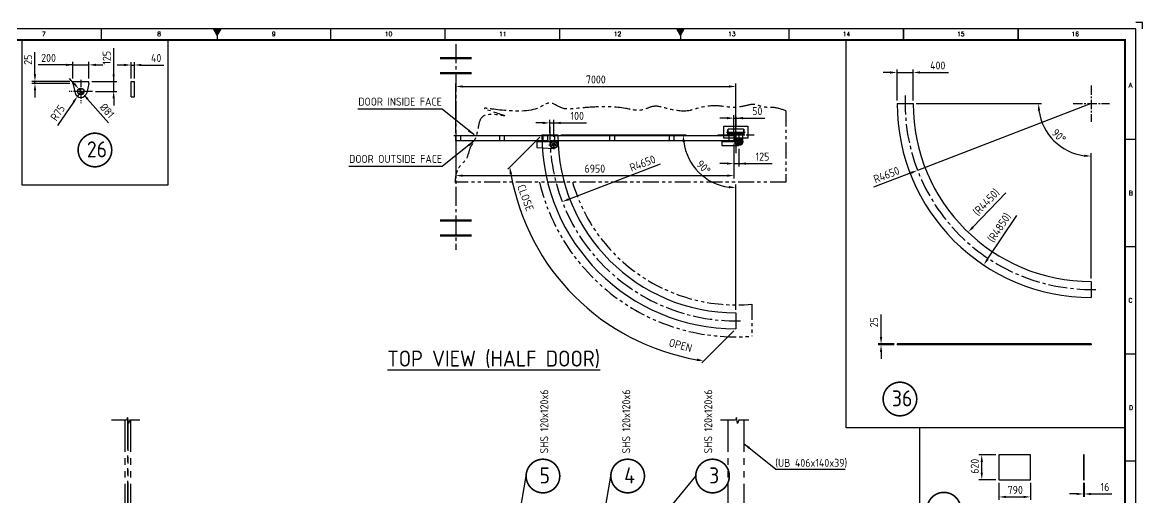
# Model space of a CAD drawing. Header units: millimetres. Extents: x -1362 to -436, y 602 to 1257.
# Drawn here: x -996 to -436, y 1019 to 1257 of the extents above; entities that cross this region are included whole.
import ezdxf
from ezdxf.enums import TextEntityAlignment as Align

# ---------------------------------------------------------------- set-up
doc = ezdxf.new("R2010")
doc.units = ezdxf.units.MM
doc.linetypes.add('CENTER2', pattern=[28.575, 19.05, -3.175, 3.175, -3.175])
doc.linetypes.add('PHANTOM2', pattern=[31.75, 15.875, -3.175, 3.175, -3.175, 3.175, -3.175])
doc.layers.add('BORDER', color=6, linetype='Continuous')
doc.styles.add('ACISOTS', font='isocp.shx')
doc.styles.add('ROMANS', font='romans.shx', dxfattribs={"width": 0.8})
doc.styles.get("Standard").update_dxf_attribs({"font": 'arial.ttf'})
doc.dimstyles.new('ISO-25', dxfattribs={"dimtxt": 4, "dimasz": 3.5, "dimexe": 1.5, "dimexo": 1.5, "dimgap": 1.5, "dimtad": 1, "dimtxsty": 'Standard', "dimcen": 0, "dimadec": 0, "dimazin": 0, "dimtfac": 1, "dimtmove": 0, "dimatfit": 3, "dimfxl": 1, "dimarcsym": 0})

# ---------------------------------------------------------------- blocks, each defined once
blk = doc.blocks.new('A$7E97B1321435D')
at = {"color": 3, "linetype": 'CENTER2', "ltscale": 0.5}
blk.add_line((0, 7.1), (46.5, 7.1), dxfattribs=at)
at = {"color": 6, "linetype": 'PHANTOM2', "ltscale": 0.25}
for p, q in [((3.4, 0), (3.4, 14.2)), ((3.4, 14.2), (4.2, 14.2)), ((3.4, 0), (4.2, 0)), ((4.2, 8.4), (4.2, 14.2)), ((4.2, 0), (4.2, 5.8)), ((5.3, 7.4), (41.3, 7.4)), ((5.3, 6.8), (41.3, 6.8)), ((42.3, 14.2), (42.3, 8.4)), ((42.3, 14.2), (43.2, 14.2)), ((42.3, 5.8), (42.3, 0)), ((42.3, 0), (43.2, 0)), ((43.2, 14.2), (43.2, 0))]:
    blk.add_line(p, q, dxfattribs=at)
for centre, start, end in [((5.3, 8.4), 180, 270), ((41.3, 5.8), 0, 90)]:
    blk.add_arc(centre, 1.02, start, end, dxfattribs=at)
at = {"color": 6, "linetype": 'PHANTOM2', "ltscale": 0.25, "extrusion": (0, 0, -1)}
for centre, start, end in [((-5.3, 5.8), 0, 90), ((-41.3, 8.4), 180, 270)]:
    blk.add_arc(centre, 1.02, start, end, dxfattribs=at)
blk = doc.blocks.new('*D6663')
at = {"color": 0, "lineweight": -2}
for p, q in [((-640.44, 1201.84), (-640.44, 1210.77)), ((-639.44, 1201.54), (-639.44, 1210.77)), ((-643.94, 1209.27), (-647.44, 1209.27)), ((-640.44, 1209.27), (-639.44, 1209.27)), ((-639.44, 1209.27), (-625.04, 1209.27)), ((-635.94, 1209.27), (-632.44, 1209.27))]:
    blk.add_line(p, q, dxfattribs=at)
at = {"color": 0}
for points in [[(-643.94, 1208.69), (-643.94, 1209.86), (-640.44, 1209.27)], [(-635.94, 1209.86), (-635.94, 1208.69), (-639.44, 1209.27)]]:
    blk.add_solid(points, dxfattribs=at)
at = {"layer": 'Defpoints', "color": 0}
for p in [(-639.44, 1209.27), (-640.44, 1200.34), (-639.44, 1200.04)]:
    blk.add_point(p, dxfattribs=at)
at = {"color": 0, "ltscale": 0.5, "insert": (-628.74, 1212.77), "char_height": 4, "attachment_point": 5, "style": 'ACISOTS'}
blk.add_mtext('50', dxfattribs=at)
blk = doc.blocks.new('A$7E9C9D61D2AE')
at = {"color": 2}
for p, q in [((0, 0), (0, 2.4)), ((46, 2.4), (0, 2.4)), ((46, 0), (0, 0)), ((2.4, 2.4), (2.4, 0)), ((21.8, 2.4), (21.8, 0)), ((24.2, 2.4), (24.2, 0)), ((43.6, 0), (43.6, 2.4)), ((46, 0), (46, 2.4))]:
    blk.add_line(p, q, dxfattribs=at)
blk = doc.blocks.new('*D6666')
at = {"color": 0, "lineweight": -2}
for p, q in [((-779.44, 1196.44), (-779.44, 1179.01)), ((-640.44, 1196.44), (-640.44, 1179.01)), ((-775.94, 1180.51), (-643.94, 1180.51))]:
    blk.add_line(p, q, dxfattribs=at)
at = {"color": 0}
for points in [[(-775.94, 1181.09), (-775.94, 1179.92), (-779.44, 1180.51)], [(-643.94, 1179.92), (-643.94, 1181.09), (-640.44, 1180.51)]]:
    blk.add_solid(points, dxfattribs=at)
at = {"layer": 'Defpoints', "color": 0}
for p in [(-779.44, 1197.94), (-640.44, 1197.94), (-640.44, 1180.51)]:
    blk.add_point(p, dxfattribs=at)
at = {"color": 0, "ltscale": 0.5, "insert": (-709.94, 1184.01), "char_height": 4, "attachment_point": 5, "style": 'ACISOTS'}
blk.add_mtext('6950', dxfattribs=at)
blk = doc.blocks.new('*D6729')
at = {"color": 0, "lineweight": -2}
for p, q in [((-640.44, 1196.44), (-640.44, 1185.02)), ((-637.94, 1193.83), (-637.94, 1185.02)), ((-643.94, 1186.52), (-647.44, 1186.52)), ((-640.44, 1186.52), (-637.94, 1186.52)), ((-637.94, 1186.52), (-621.38, 1186.52)), ((-634.44, 1186.52), (-630.94, 1186.52))]:
    blk.add_line(p, q, dxfattribs=at)
at = {"color": 0}
for points in [[(-643.94, 1185.94), (-643.94, 1187.1), (-640.44, 1186.52)], [(-634.44, 1187.1), (-634.44, 1185.94), (-637.94, 1186.52)]]:
    blk.add_solid(points, dxfattribs=at)
at = {"layer": 'Defpoints', "color": 0}
for p in [(-640.44, 1197.94), (-637.94, 1195.33), (-637.94, 1186.52)]:
    blk.add_point(p, dxfattribs=at)
at = {"color": 0, "ltscale": 0.5, "insert": (-626.16, 1190.02), "char_height": 4, "attachment_point": 5, "style": 'ACISOTS'}
blk.add_mtext('125', dxfattribs=at)
blk = doc.blocks.new('*D6741')
at = {"color": 0, "lineweight": -2}
for p, q in [((-735.94, 1206.89), (-739.44, 1206.89)), ((-732.44, 1201.84), (-732.44, 1208.39)), ((-732.44, 1206.89), (-730.44, 1206.89)), ((-730.44, 1199.95), (-730.44, 1208.39)), ((-730.44, 1206.89), (-714.04, 1206.89)), ((-726.94, 1206.89), (-723.44, 1206.89))]:
    blk.add_line(p, q, dxfattribs=at)
at = {"color": 0}
for points in [[(-735.94, 1206.3), (-735.94, 1207.47), (-732.44, 1206.89)], [(-726.94, 1207.47), (-726.94, 1206.3), (-730.44, 1206.89)]]:
    blk.add_solid(points, dxfattribs=at)
at = {"layer": 'Defpoints', "color": 0}
for p in [(-730.44, 1206.89), (-732.44, 1200.34), (-730.44, 1198.45)]:
    blk.add_point(p, dxfattribs=at)
at = {"color": 0, "ltscale": 0.5, "insert": (-718.74, 1210.39), "char_height": 4, "attachment_point": 5, "style": 'ACISOTS'}
blk.add_mtext('100', dxfattribs=at)
blk = doc.blocks.new('*D6750')
at = {"color": 0, "lineweight": -2}
for p, q in [((-779.44, 1201.84), (-779.44, 1226.6)), ((-639.44, 1205.18), (-639.44, 1226.6)), ((-775.94, 1225.1), (-642.94, 1225.1))]:
    blk.add_line(p, q, dxfattribs=at)
at = {"color": 0}
for points in [[(-775.94, 1225.69), (-775.94, 1224.52), (-779.44, 1225.1)], [(-642.94, 1224.52), (-642.94, 1225.69), (-639.44, 1225.1)]]:
    blk.add_solid(points, dxfattribs=at)
at = {"layer": 'Defpoints', "color": 0}
for p in [(-639.44, 1225.1), (-779.44, 1200.34), (-639.44, 1203.68)]:
    blk.add_point(p, dxfattribs=at)
at = {"color": 0, "ltscale": 0.5, "insert": (-709.44, 1228.6), "char_height": 4, "attachment_point": 5, "style": 'ACISOTS'}
blk.add_mtext('7000', dxfattribs=at)
blk = doc.blocks.new('*D6754')
at = {"color": 0, "lineweight": -2}
for p, q in [((-970.19, 1226.51), (-972.5, 1229.15)), ((-967.89, 1223.88), (-965.76, 1221.44)), ((-963.46, 1218.8), (-953.01, 1206.84))]:
    blk.add_line(p, q, dxfattribs=at)
at = {"color": 0}
for points in [[(-970.63, 1226.13), (-969.75, 1226.9), (-967.89, 1223.88)], [(-963.02, 1219.18), (-963.9, 1218.42), (-965.76, 1221.44)]]:
    blk.add_solid(points, dxfattribs=at)
at = {"layer": 'Defpoints', "color": 0}
for p in [(-967.89, 1223.88), (-965.76, 1221.44)]:
    blk.add_point(p, dxfattribs=at)
at = {"color": 0, "ltscale": 0.5, "insert": (-953.73, 1212.99), "char_height": 4, "attachment_point": 5, "rotation": 311.1347, "style": 'ACISOTS'}
blk.add_mtext('%%c81', dxfattribs=at)
blk = doc.blocks.new('*D6755')
at = {"color": 0, "lineweight": -2}
for p, q in [((-945.21, 1235.85), (-948.71, 1235.85)), ((-941.71, 1229.16), (-941.71, 1237.35)), ((-941.71, 1235.85), (-940.11, 1235.85)), ((-940.11, 1229.16), (-940.11, 1237.35)), ((-936.61, 1235.85), (-925.3, 1235.85))]:
    blk.add_line(p, q, dxfattribs=at)
at = {"color": 0}
for points in [[(-945.21, 1235.27), (-945.21, 1236.44), (-941.71, 1235.85)], [(-936.61, 1236.44), (-936.61, 1235.27), (-940.11, 1235.85)]]:
    blk.add_solid(points, dxfattribs=at)
at = {"layer": 'Defpoints', "color": 0}
for p in [(-940.11, 1235.85), (-941.71, 1227.66), (-940.11, 1227.66)]:
    blk.add_point(p, dxfattribs=at)
at = {"color": 0, "ltscale": 0.5, "insert": (-929.21, 1239.35), "char_height": 4, "attachment_point": 5, "style": 'ACISOTS'}
blk.add_mtext('40', dxfattribs=at)
blk = doc.blocks.new('*D6756')
at = {"color": 0, "lineweight": -2}
for p, q in [((-970.83, 1229.16), (-970.83, 1237.41)), ((-962.83, 1229.16), (-962.83, 1237.41)), ((-970.83, 1235.91), (-988.13, 1235.91)), ((-974.33, 1235.91), (-977.83, 1235.91)), ((-970.83, 1235.91), (-962.83, 1235.91)), ((-959.33, 1235.91), (-955.83, 1235.91))]:
    blk.add_line(p, q, dxfattribs=at)
at = {"color": 0}
for points in [[(-974.33, 1235.32), (-974.33, 1236.49), (-970.83, 1235.91)], [(-959.33, 1236.49), (-959.33, 1235.32), (-962.83, 1235.91)]]:
    blk.add_solid(points, dxfattribs=at)
at = {"layer": 'Defpoints', "color": 0}
for p in [(-962.83, 1235.91), (-970.83, 1227.66), (-962.83, 1227.66)]:
    blk.add_point(p, dxfattribs=at)
at = {"color": 0, "ltscale": 0.5, "insert": (-982.98, 1239.41), "char_height": 4, "attachment_point": 5, "style": 'ACISOTS'}
blk.add_mtext('200', dxfattribs=at)
blk = doc.blocks.new('*D6757')
at = {"color": 0, "lineweight": -2}
for p, q in [((-989.78, 1231.16), (-989.78, 1242.32)), ((-972.33, 1227.66), (-991.28, 1227.66)), ((-972.33, 1226.66), (-991.28, 1226.66)), ((-989.78, 1226.66), (-989.78, 1227.66)), ((-989.78, 1223.16), (-989.78, 1219.66))]:
    blk.add_line(p, q, dxfattribs=at)
at = {"color": 0}
for points in [[(-990.36, 1231.16), (-989.2, 1231.16), (-989.78, 1227.66)], [(-989.2, 1223.16), (-990.36, 1223.16), (-989.78, 1226.66)]]:
    blk.add_solid(points, dxfattribs=at)
at = {"layer": 'Defpoints', "color": 0}
for p in [(-989.78, 1227.66), (-970.83, 1227.66), (-970.83, 1226.66)]:
    blk.add_point(p, dxfattribs=at)
at = {"color": 0, "ltscale": 0.5, "insert": (-993.28, 1238.49), "char_height": 4, "attachment_point": 5, "rotation": 90, "style": 'ACISOTS'}
blk.add_mtext('25', dxfattribs=at)
blk = doc.blocks.new('*D6758')
at = {"color": 0, "lineweight": -2}
for p, q in [((-950.44, 1227.66), (-950.44, 1244.22)), ((-950.44, 1231.16), (-950.44, 1234.66)), ((-961.33, 1227.66), (-948.94, 1227.66)), ((-950.44, 1222.66), (-950.44, 1227.66)), ((-959.49, 1222.66), (-948.94, 1222.66)), ((-950.44, 1219.16), (-950.44, 1215.66))]:
    blk.add_line(p, q, dxfattribs=at)
at = {"color": 0}
for points in [[(-951.03, 1231.16), (-949.86, 1231.16), (-950.44, 1227.66)], [(-949.86, 1219.16), (-951.03, 1219.16), (-950.44, 1222.66)]]:
    blk.add_solid(points, dxfattribs=at)
at = {"layer": 'Defpoints', "color": 0}
for p in [(-962.83, 1227.66), (-950.44, 1227.66), (-960.99, 1222.66)]:
    blk.add_point(p, dxfattribs=at)
at = {"color": 0, "ltscale": 0.5, "insert": (-953.94, 1239.44), "char_height": 4, "attachment_point": 5, "rotation": 90, "style": 'ACISOTS'}
blk.add_mtext('125', dxfattribs=at)
blk = doc.blocks.new('*D6759')
at = {"color": 0, "lineweight": -2}
for p, q in [((-966.83, 1222.66), (-968.52, 1220.18)), ((-970.5, 1217.29), (-978.56, 1205.53))]:
    blk.add_line(p, q, dxfattribs=at)
at = {"color": 0}
blk.add_solid([(-970.02, 1216.96), (-970.98, 1217.62), (-968.52, 1220.18)], dxfattribs=at)
at = {"layer": 'Defpoints', "color": 0}
for p in [(-966.83, 1222.66), (-968.52, 1220.18)]:
    blk.add_point(p, dxfattribs=at)
at = {"color": 0, "ltscale": 0.5, "insert": (-978.41, 1211.95), "char_height": 4, "attachment_point": 5, "rotation": 55.5778, "style": 'ACISOTS'}
blk.add_mtext('R75', dxfattribs=at)
blk = doc.blocks.new('A1B')
at = {"layer": 'BORDER', "color": 1}
for p, q in [((368.06, 585), (368.06, 590)), ((471.94, 585), (471.94, 590)), ((523.88, 585), (523.88, 590)), ((575.81, 585), (575.81, 590)), ((679.69, 590), (679.69, 585)), ((731.63, 590), (731.63, 585)), ((731.63, 585), (731.63, 590)), ((731.63, 590), (731.63, 585)), ((783.56, 590), (783.56, 585)), ((783.56, 585), (783.56, 590)), ((837, 539.83), (832, 539.83)), ((837, 491.17), (832, 491.17)), ((837, 442.5), (832, 442.5)), ((837, 393.84), (832, 393.84))]:
    blk.add_line(p, q, dxfattribs=at)
at = {"layer": 'BORDER'}
for p, q in [((420.5, 587), (418.77, 590)), ((420.5, 590), (420.5, 585)), ((420.5, 587), (422.23, 590)), ((630.5, 587), (628.77, 590)), ((630.5, 590), (630.5, 585)), ((630.5, 587), (632.23, 590)), ((420.5, 588), (420.5, 585))]:
    blk.add_line(p, q, dxfattribs=at)
blk.add_lwpolyline([(837, 3), (837, 590), (3, 590), (3, 3)], close=True, dxfattribs=at)
at = {"layer": 'BORDER', "color": 1}
blk.add_lwpolyline([(840, 590), (840, 593), (837, 593)], dxfattribs=at)
at = {"layer": 'BORDER', "const_width": 1}
blk.add_lwpolyline([(8, 8), (832, 8), (832, 585), (8, 585)], close=True, dxfattribs=at)
at = {"layer": 'BORDER'}
for points in [[(422.23, 590), (418.77, 590), (420.5, 587)], [(632.23, 590), (628.77, 590), (630.5, 587)]]:
    blk.add_solid(points, dxfattribs=at)
at = {"layer": 'BORDER', "color": 1, "style": 'ROMANS'}
for s, p in [('7', (341.88, 586.75)), ('8', (394.13, 586.75)), ('9', (446.1, 586.75)), ('10', (498.13, 586.75)), ('11', (549.97, 586.75)), ('12', (601.96, 586.75)), ('13', (653.79, 586.75)), ('14', (705.77, 586.75)), ('15', (757.56, 586.75)), ('16', (809.48, 586.75)), ('A', (834.52, 563.52)), ('B', (834.65, 514.55)), ('C', (834.51, 465.84)), ('D', (834.75, 417.17))]:
    blk.add_text(s, height=2, dxfattribs=at).set_placement(p, align=Align.CENTER)
blk = doc.blocks.new('A$7EA51210113029E')
blk.add_blockref('A1B', (0, 0))
blk = doc.blocks.new('*D6844')
at = {"color": 0, "lineweight": -2}
for p, q in [((-461.85, 1216.55), (-548.64, 1183.14)), ((-551.91, 1181.88), (-570.67, 1174.66))]:
    blk.add_line(p, q, dxfattribs=at)
at = {"color": 0}
blk.add_solid([(-551.7, 1181.34), (-552.12, 1182.43), (-548.64, 1183.14)], dxfattribs=at)
at = {"layer": 'Defpoints', "color": 0}
for p in [(-461.85, 1216.55), (-548.64, 1183.14)]:
    blk.add_point(p, dxfattribs=at)
at = {"color": 0, "ltscale": 0.5, "insert": (-564.18, 1180.91), "char_height": 4, "attachment_point": 5, "rotation": 21.0553, "style": 'ACISOTS'}
blk.add_mtext('R4650', dxfattribs=at)
blk = doc.blocks.new('*D6845')
at = {"color": 0, "lineweight": -2}
for p, q in [((-549.35, 1216.55), (-486.68, 1216.55)), ((-461.85, 1129.05), (-461.85, 1191.73))]:
    blk.add_line(p, q, dxfattribs=at)
blk.add_arc((-461.85, 1216.55), 26.33, 187.6232, 262.3768, dxfattribs=at)
at = {"color": 0}
for points in [[(-487.36, 1213.1), (-488.53, 1213.02), (-488.18, 1216.55)], [(-465.38, 1189.88), (-465.3, 1191.04), (-461.85, 1190.23)]]:
    blk.add_solid(points, dxfattribs=at)
at = {"layer": 'Defpoints', "color": 0}
for p in [(-558.85, 1216.55), (-550.85, 1216.55), (-484.65, 1203.39), (-461.85, 1127.55), (-461.85, 1119.55)]:
    blk.add_point(p, dxfattribs=at)
at = {"color": 0, "ltscale": 0.5, "insert": (-477.99, 1200.41), "char_height": 4, "attachment_point": 5, "rotation": 315, "style": 'ACISOTS'}
blk.add_mtext('90%%d', dxfattribs=at)
blk = doc.blocks.new('A$7EA512E51E2EB')
at = {"color": 3, "linetype": 'CENTER2', "ltscale": 0.25}
for p, q in [((9.07, 18.14), (9.07, 0)), ((0, 9.07), (18.14, 9.07))]:
    blk.add_line(p, q, dxfattribs=at)
blk = doc.blocks.new('*D6846')
at = {"color": 0, "lineweight": -2}
for p, q in [((-562.35, 1232.1), (-565.85, 1232.1)), ((-558.85, 1218.05), (-558.85, 1233.6)), ((-558.85, 1232.1), (-550.85, 1232.1)), ((-550.85, 1218.05), (-550.85, 1233.6)), ((-547.35, 1232.1), (-533.25, 1232.1))]:
    blk.add_line(p, q, dxfattribs=at)
at = {"color": 0}
for points in [[(-562.35, 1231.52), (-562.35, 1232.68), (-558.85, 1232.1)], [(-547.35, 1232.68), (-547.35, 1231.52), (-550.85, 1232.1)]]:
    blk.add_solid(points, dxfattribs=at)
at = {"layer": 'Defpoints', "color": 0}
for p in [(-550.85, 1232.1), (-558.85, 1216.55), (-550.85, 1216.55)]:
    blk.add_point(p, dxfattribs=at)
at = {"color": 0, "ltscale": 0.5, "insert": (-538.55, 1235.6), "char_height": 4, "attachment_point": 5, "style": 'ACISOTS'}
blk.add_mtext('400', dxfattribs=at)
blk = doc.blocks.new('*D6847')
at = {"color": 0, "lineweight": -2}
blk.add_line((-520.93, 1154.75), (-504.56, 1171.88), dxfattribs=at)
at = {"color": 0}
blk.add_solid([(-521.35, 1155.15), (-520.51, 1154.34), (-523.35, 1152.22)], dxfattribs=at)
at = {"layer": 'Defpoints', "color": 0}
for p in [(-461.85, 1216.55), (-523.35, 1152.22)]:
    blk.add_point(p, dxfattribs=at)
at = {"color": 0, "ltscale": 0.5, "insert": (-514.21, 1167.13), "char_height": 4, "attachment_point": 5, "rotation": 46.2913, "style": 'ACISOTS'}
blk.add_mtext('(R4450)', dxfattribs=at)
blk = doc.blocks.new('*D6848')
at = {"color": 0, "lineweight": -2}
blk.add_line((-513.64, 1138.7), (-499.07, 1160.6), dxfattribs=at)
at = {"color": 0}
blk.add_solid([(-514.12, 1139.03), (-513.15, 1138.38), (-515.58, 1135.79)], dxfattribs=at)
at = {"layer": 'Defpoints', "color": 0}
for p in [(-461.85, 1216.55), (-515.58, 1135.79)]:
    blk.add_point(p, dxfattribs=at)
at = {"color": 0, "ltscale": 0.5, "insert": (-507.64, 1154.41), "char_height": 4, "attachment_point": 5, "rotation": 56.3667, "style": 'ACISOTS'}
blk.add_mtext('(R4850)', dxfattribs=at)
blk = doc.blocks.new('*D6850')
at = {"color": 0, "lineweight": -2}
for p, q in [((-566.89, 1099.82), (-566.89, 1110.99)), ((-560.35, 1096.32), (-568.39, 1096.32)), ((-560.35, 1095.82), (-568.39, 1095.82)), ((-566.89, 1095.82), (-566.89, 1096.32)), ((-566.89, 1092.32), (-566.89, 1088.82))]:
    blk.add_line(p, q, dxfattribs=at)
at = {"color": 0}
for points in [[(-567.47, 1099.82), (-566.3, 1099.82), (-566.89, 1096.32)], [(-566.3, 1092.32), (-567.47, 1092.32), (-566.89, 1095.82)]]:
    blk.add_solid(points, dxfattribs=at)
at = {"layer": 'Defpoints', "color": 0}
for p in [(-566.89, 1096.32), (-558.85, 1096.32), (-558.85, 1095.82)]:
    blk.add_point(p, dxfattribs=at)
at = {"color": 0, "ltscale": 0.5, "insert": (-570.39, 1107.15), "char_height": 4, "attachment_point": 5, "rotation": 90, "style": 'ACISOTS'}
blk.add_mtext('25', dxfattribs=at)
blk = doc.blocks.new('*D6868')
at = {"color": 0, "lineweight": -2}
for p, q in [((-507.94, 1026.87), (-507.94, 1018.26)), ((-492.14, 1026.87), (-492.14, 1018.26)), ((-504.44, 1019.76), (-495.64, 1019.76))]:
    blk.add_line(p, q, dxfattribs=at)
at = {"color": 0}
for points in [[(-504.44, 1020.34), (-504.44, 1019.18), (-507.94, 1019.76)], [(-495.64, 1019.18), (-495.64, 1020.34), (-492.14, 1019.76)]]:
    blk.add_solid(points, dxfattribs=at)
at = {"layer": 'Defpoints', "color": 0}
for p in [(-507.94, 1028.37), (-492.14, 1028.37), (-492.14, 1019.76)]:
    blk.add_point(p, dxfattribs=at)
at = {"color": 0, "ltscale": 0.5, "insert": (-499.81, 1023.26), "char_height": 4, "attachment_point": 5, "style": 'ACISOTS'}
blk.add_mtext('790', dxfattribs=at)
blk = doc.blocks.new('*D6869')
at = {"color": 0, "lineweight": -2}
for p, q in [((-509.44, 1040.77), (-518.05, 1040.77)), ((-516.55, 1031.87), (-516.55, 1037.27)), ((-509.44, 1028.37), (-518.05, 1028.37))]:
    blk.add_line(p, q, dxfattribs=at)
at = {"color": 0}
for points in [[(-515.97, 1037.27), (-517.13, 1037.27), (-516.55, 1040.77)], [(-517.13, 1031.87), (-515.97, 1031.87), (-516.55, 1028.37)]]:
    blk.add_solid(points, dxfattribs=at)
at = {"layer": 'Defpoints', "color": 0}
for p in [(-516.55, 1040.77), (-507.94, 1040.77), (-507.94, 1028.37)]:
    blk.add_point(p, dxfattribs=at)
at = {"color": 0, "ltscale": 0.5, "insert": (-520.05, 1035.08), "char_height": 4, "attachment_point": 5, "rotation": 90, "style": 'ACISOTS'}
blk.add_mtext('620', dxfattribs=at)
blk = doc.blocks.new('*D6877')
at = {"color": 0, "lineweight": -2}
for p, q in [((-465.69, 1026.87), (-465.69, 1019.73)), ((-465.37, 1026.87), (-465.37, 1019.73)), ((-469.19, 1021.23), (-472.69, 1021.23)), ((-465.69, 1021.23), (-465.37, 1021.23)), ((-461.87, 1021.23), (-451.57, 1021.23))]:
    blk.add_line(p, q, dxfattribs=at)
at = {"color": 0}
for points in [[(-469.19, 1020.65), (-469.19, 1021.82), (-465.69, 1021.23)], [(-461.87, 1021.82), (-461.87, 1020.65), (-465.37, 1021.23)]]:
    blk.add_solid(points, dxfattribs=at)
at = {"layer": 'Defpoints', "color": 0}
for p in [(-465.69, 1028.37), (-465.37, 1028.37), (-465.37, 1021.23)]:
    blk.add_point(p, dxfattribs=at)
at = {"color": 0, "ltscale": 0.5, "insert": (-454.97, 1024.73), "char_height": 4, "attachment_point": 5, "style": 'ACISOTS'}
blk.add_mtext('16', dxfattribs=at)
blk = doc.blocks.new('*D6890')
at = {"color": 0, "lineweight": -2}
blk.add_line((-722.97, 1168.69), (-677.1, 1186.35), dxfattribs=at)
at = {"color": 0}
blk.add_solid([(-723.18, 1169.23), (-722.76, 1168.14), (-726.23, 1167.43)], dxfattribs=at)
at = {"layer": 'Defpoints', "color": 0}
for p in [(-639.44, 1200.84), (-726.23, 1167.43)]:
    blk.add_point(p, dxfattribs=at)
at = {"color": 0, "ltscale": 0.5, "insert": (-686.1, 1186.63), "char_height": 4, "attachment_point": 5, "rotation": 21.0553, "style": 'ACISOTS'}
blk.add_mtext('R4650', dxfattribs=at)
blk = doc.blocks.new('*D6891')
at = {"color": 0, "lineweight": -2}
for p, q in [((-726.94, 1200.84), (-664.27, 1200.84)), ((-639.44, 1113.34), (-639.44, 1176.02))]:
    blk.add_line(p, q, dxfattribs=at)
blk.add_arc((-639.44, 1200.84), 26.33, 187.6232, 262.3768, dxfattribs=at)
at = {"color": 0}
for points in [[(-664.95, 1197.39), (-666.12, 1197.31), (-665.77, 1200.84)], [(-642.97, 1174.17), (-642.9, 1175.33), (-639.44, 1174.52)]]:
    blk.add_solid(points, dxfattribs=at)
at = {"layer": 'Defpoints', "color": 0}
for p in [(-736.44, 1200.84), (-728.44, 1200.84), (-662.24, 1187.68), (-639.44, 1111.84), (-639.44, 1103.84)]:
    blk.add_point(p, dxfattribs=at)
at = {"color": 0, "ltscale": 0.5, "insert": (-655.58, 1184.7), "char_height": 4, "attachment_point": 5, "rotation": 315, "style": 'ACISOTS'}
blk.add_mtext('90%%d', dxfattribs=at)

msp = doc.modelspace()

# ---------------------------------------------------------------- linework, layer by layer
at = {"color": 2, "linetype": 'CENTER2', "ltscale": 0.5}
msp.add_line((-779.4425, 1246.31187), (-779.4425, 1143.44119), dxfattribs=at)
at = {"color": 2, "ltscale": 0.5}
for p, q in [((-444.9793, 1248.35212), (-444.9793, 1025.84212)), ((-558.85102, 1216.5515), (-550.85102, 1216.5515)), ((-732.9425, 1200.38107), (-780.4425, 1200.38107)), ((-780.4425, 1200.38107), (-780.4425, 1200.34107)), ((-732.9425, 1200.34107), (-780.4425, 1200.34107)), ((-736.4425, 1200.84107), (-728.4425, 1200.84107)), ((-732.9425, 1200.34107), (-732.9425, 1200.38107)), ((-733.1425, 1197.54107), (-730.5789, 1197.7359)), ((-646.4425, 1195.54107), (-637.9425, 1195.54107)), ((-461.85102, 1127.5515), (-461.85102, 1119.5515)), ((-639.4425, 1111.84107), (-639.4425, 1103.84107)), ((-558.85102, 1096.318), (-558.85102, 1095.818)), ((-461.85102, 1096.318), (-558.85102, 1096.318)), ((-461.85102, 1095.818), (-558.85102, 1095.818)), ((-461.85102, 1096.318), (-461.85102, 1095.818)), ((-547.74949, 1054.34489), (-547.74949, 1002.66319))]:
    msp.add_line(p, q, dxfattribs=at)
at = {"color": 2, "lineweight": 50, "ltscale": 0.5}
for p, q in [((-787.27339, 1239.1935), (-771.61162, 1239.1935)), ((-787.27339, 1231.736), (-771.61162, 1231.736)), ((-787.27339, 1158.01706), (-771.61162, 1158.01706)), ((-787.27339, 1150.55955), (-771.61162, 1150.55955))]:
    msp.add_line(p, q, dxfattribs=at)
at = {"color": 6, "ltscale": 0.5}
for p, q in [((-970.82556, 1227.65632), (-962.82556, 1227.65632)), ((-970.82556, 1226.65632), (-970.82556, 1227.65632)), ((-970.82556, 1226.65632), (-969.71879, 1221.86309)), ((-962.82556, 1226.65632), (-963.93233, 1221.86309)), ((-962.82556, 1226.65632), (-962.82556, 1227.65632)), ((-941.7077, 1227.65632), (-940.1077, 1227.65632)), ((-941.7077, 1219.85632), (-941.7077, 1227.65632)), ((-940.1077, 1219.85632), (-940.1077, 1227.65632)), ((-941.7077, 1219.85632), (-940.1077, 1219.85632))]:
    msp.add_line(p, q, dxfattribs=at)
at = {"color": 3, "linetype": 'CENTER2', "ltscale": 0.2}
for p, q in [((-966.82556, 1228.49323), (-966.82556, 1216.81941)), ((-960.98865, 1222.65632), (-972.66247, 1222.65632))]:
    msp.add_line(p, q, dxfattribs=at)
at = {"color": 6, "linetype": 'PHANTOM2', "ltscale": 0.5}
for p, q in [((-614.4425, 1212.95824), (-614.4425, 1177.25907)), ((-614.4425, 1177.25907), (-779.84672, 1177.25907)), ((-631.4425, 1116.21838), (-631.4425, 1100.1584))]:
    msp.add_line(p, q, dxfattribs=at)
for p, q in [((-737.50316, 1199.78041), (-753.48393, 1183.79964)), ((-640.50316, 1102.78041), (-656.48393, 1086.79964))]:
    msp.add_line(p, q)
at = {"color": 2}
for p, q in [((-640.4425, 1200.34107), (-732.4425, 1200.34107)), ((-732.4425, 1200.34107), (-732.4425, 1197.94107)), ((-730.0425, 1200.34107), (-730.0425, 1197.94107)), ((-702.5825, 1200.34107), (-702.5825, 1197.94107)), ((-700.1825, 1200.34107), (-700.1825, 1197.94107)), ((-672.7025, 1197.94107), (-672.7025, 1200.34107)), ((-670.3025, 1197.94107), (-670.3025, 1200.34107)), ((-635.6345, 1203.67707), (-643.2505, 1203.67707)), ((-643.2505, 1201.64107), (-635.6345, 1201.64107)), ((-643.2505, 1200.84107), (-635.6345, 1200.84107)), ((-642.8425, 1197.94107), (-642.8425, 1200.34107)), ((-640.4425, 1200.34107), (-640.4425, 1197.94107)), ((-639.9425, 1197.54107), (-639.9425, 1200.84107)), ((-639.9425, 1198.84107), (-639.9425, 1197.84107)), ((-639.6925, 1202.19507), (-639.6925, 1201.64107)), ((-639.1925, 1202.19507), (-639.1925, 1201.64107)), ((-635.9425, 1197.54107), (-635.9425, 1200.84107)), ((-738.9425, 1197.54107), (-738.9425, 1194.54107)), ((-738.9425, 1194.54107), (-730.4425, 1194.14107)), ((-640.4425, 1197.94107), (-732.4425, 1197.94107)), ((-732.4425, 1197.94107), (-730.4425, 1197.94107)), ((-646.4425, 1197.54107), (-646.4425, 1195.54107))]:
    msp.add_line(p, q, dxfattribs=at)
at = {"color": 3, "linetype": 'CENTER2', "ltscale": 0.1}
for p, q in [((-730.4425, 1198.44913), (-730.4425, 1193.43302)), ((-637.9425, 1200.34913), (-637.9425, 1195.33302)), ((-732.95055, 1195.94107), (-727.93445, 1195.94107)), ((-640.45055, 1197.54107), (-635.43445, 1197.54107))]:
    msp.add_line(p, q, dxfattribs=at)
at = {"color": 3}
for p, q in [((-732.4425, 1197.94107), (-732.4425, 1197.94107)), ((-732.2425, 1197.94107), (-732.2425, 1195.94107)), ((-728.6425, 1195.94107), (-728.6425, 1197.94107))]:
    msp.add_line(p, q, dxfattribs=at)
at = {"color": 6, "linetype": 'PHANTOM2'}
for p, q in [((-943.50067, 1059.47728), (-943.50067, 826.83393)), ((-943.37267, 1058.69328), (-943.37267, 826.83393)), ((-944.85467, 1058.12127), (-944.85467, 826.83393)), ((-942.01867, 1058.12127), (-942.01867, 826.83393)), ((-643.4225, 1058.12127), (-643.4225, 826.83393)), ((-635.4625, 1058.12127), (-635.4625, 826.83393))]:
    msp.add_line(p, q, dxfattribs=at)
at = {"color": 2, "ltscale": 0.5}
for points in [[(-996.21379, 1248.35212), (-923.41724, 1248.35212), (-923.41724, 1175.73173), (-996.21379, 1175.73173)], [(-584.37089, 1248.35212), (-444.9793, 1248.35212), (-444.9793, 1054.34489), (-584.37089, 1054.34489)], [(-733.1425, 1197.94107), (-739.1425, 1197.94107), (-739.1425, 1197.54107), (-733.1425, 1197.54107)], [(-640.6425, 1197.94107), (-646.6425, 1197.94107), (-646.6425, 1197.54107), (-640.6425, 1197.54107)], [(-507.93839, 1028.37221), (-492.13839, 1028.37221), (-492.13839, 1040.77221), (-507.93839, 1040.77221)], [(-465.69237, 1028.37221), (-465.37237, 1028.37221), (-465.37237, 1040.77221), (-465.69237, 1040.77221)]]:
    msp.add_lwpolyline(points, close=True, dxfattribs=at)
at = {"color": 6}
msp.add_lwpolyline([(-645.4425, 1205.25907), (-633.4425, 1205.25907), (-633.4425, 1199.25907), (-645.4425, 1199.25907)], close=True, dxfattribs=at)
at = {"color": 2, "ltscale": 0.5, "const_width": 0.8}
for points in [[(-951.41268, 1193.33053, 1), (-968.21268, 1193.33053, 1)], [(-549.05513, 1068.74452, 1), (-565.85513, 1068.74452, 1)], [(-727.48367, 1030.20916, 1), (-744.28367, 1030.20916, 1)], [(-685.14452, 1030.20916, 1), (-701.94452, 1030.20916, 1)], [(-642.70589, 1030.20916, 1), (-659.50589, 1030.20916, 1)], [(-527.08068, 1013.63362, 1), (-543.88068, 1013.63362, 1)]]:
    msp.add_lwpolyline(points, format="xyb", close=True, dxfattribs=at)
at = {"color": 6, "linetype": 'PHANTOM2'}
for points in [[(-937.38673, 1058.12127), (-942.2932, 1058.12127), (-943.024, 1056.55765), (-943.50512, 1059.50448), (-943.97736, 1058.12127), (-951.54314, 1058.12127)], [(-633.04898, 1058.12127), (-637.95545, 1058.12127), (-638.68625, 1056.55765), (-639.16737, 1059.50448), (-639.63961, 1058.12127), (-647.20539, 1058.12127)]]:
    msp.add_lwpolyline(points, dxfattribs=at)
at = {"color": 6, "ltscale": 0.5}
msp.add_circle((-966.82556, 1222.65632), 1.62, dxfattribs=at)
at = {"color": 2}
for centre, radius in [((-637.9425, 1197.54107), 2), ((-637.9425, 1197.54107), 1.6), ((-637.9425, 1197.54107), 0.8), ((-730.4425, 1195.94107), 1.8)]:
    msp.add_circle(centre, radius, dxfattribs=at)
at = {"color": 2, "ltscale": 0.5}
msp.add_circle((-637.9425, 1197.54107), 1, dxfattribs=at)
at = {"color": 3}
for radius in [1.6, 0.8, 0.8]:
    msp.add_circle((-730.4425, 1195.94107), radius, dxfattribs=at)
at = {"color": 6, "ltscale": 0.5}
msp.add_arc((-966.82556, 1222.65632), 3, 195.3319149, 344.6680851, dxfattribs=at)
at = {"color": 2, "ltscale": 0.5}
for centre, radius, start, end in [((-461.85102, 1216.5515), 97, 180, 270), ((-461.85102, 1216.5515), 89, 180, 270), ((-639.4425, 1200.84107), 97, 180, 270), ((-639.4425, 1200.84107), 89, 180, 270), ((-640.77093, 1198.54107), 1, 270, 340.5287794)]:
    msp.add_arc(centre, radius, start, end, dxfattribs=at)
at = {"color": 3, "linetype": 'CENTER2', "ltscale": 0.5}
for centre in [(-461.85102, 1216.5515), (-639.4425, 1200.84107)]:
    msp.add_arc(centre, 93, 177.5354754, 272.4645246, dxfattribs=at)
msp.add_arc((-639.4425, 1200.84107), 114.10539, 189.8084229, 260.1915771)
at = {"color": 6, "linetype": 'PHANTOM2', "ltscale": 0.5}
for radius, start, end in [(101, 193.5023443, 274.5430385), (85, 196.1071945, 275.4005372)]:
    msp.add_arc((-639.4425, 1200.84107), radius, start, end, dxfattribs=at)
msp.add_spline([(-614.4425, 1212.95824), (-621.11954, 1214.61038), (-625.77644, 1214.85548), (-629.94314, 1216.08098), (-634.10985, 1215.59078), (-640.72755, 1214.61038), (-647.83546, 1215.34568), (-658.86496, 1214.12018), (-662.29637, 1213.13978), (-674.06117, 1214.12018), (-680.92398, 1215.10058), (-686.07108, 1213.38488), (-694.64959, 1214.12018), (-709.3556, 1214.85548), (-718.9145, 1214.12018), (-726.51261, 1214.36528), (-732.39501, 1216.81628), (-738.76761, 1214.12018), (-764.01293, 1213.62998), (-754.95652, 1210.44368), (-765.74093, 1210.19858), (-768.19193, 1204.80637), (-770.64293, 1197.20827), (-772.35863, 1194.26707), (-774.07434, 1189.11996), (-777.99594, 1184.46306), (-779.84672, 1177.25907)], degree=3, dxfattribs=at)
for points in [[(-751.30373, 1181.49327), (-752.45626, 1181.31218), (-752.42327, 1184.8603)], [(-658.9714, 1087.82732), (-658.79031, 1088.97984), (-655.42327, 1087.8603)]]:
    msp.add_solid(points)

# ---------------------------------------------------------------- block references
at = {"color": 2, "ltscale": 0.5, "xscale": 1.1025, "yscale": 1.1025, "zscale": 1.1025}
msp.add_blockref('A$7EA51210113029E', (-1362.2593, 603.38962), dxfattribs=at)
at = {"color": 2, "ltscale": 0.5}
for p in [(-470.91947, 1207.48305), (-648.51095, 1191.77263)]:
    msp.add_blockref('A$7EA512E51E2EB', p, dxfattribs=at)
at = {"color": 2}
msp.add_blockref('A$7E9C9D61D2AE', (-779.4425, 1197.94107), dxfattribs=at)
at = {"xscale": 0.2, "yscale": 0.2, "zscale": 0.2}
msp.add_blockref('A$7E97B1321435D', (-644.09691, 1200.84107), dxfattribs=at)

# ---------------------------------------------------------------- texts
at = {"ltscale": 0.5, "style": 'ACISOTS'}
for s, rotation, p in [('CLOSE', 290.2290649, (-748.81744, 1175.16823)), ('OPEN', 344.3979028, (-673.29295, 1095.27268))]:
    msp.add_text(s, height=4, rotation=rotation, dxfattribs=at).set_placement(p)
at = {"style": 'ACISOTS'}
for s, insert, char_height, attachment_point in [('DOOR INSIDE FACE', (-807.2755, 1217.51386), 4, 5), ('26', (-963.84327, 1189.64961), 8, 7), ('DOOR OUTSIDE FACE', (-809.50387, 1188.86101), 4, 5), ('{\\LTOP VIEW (HALF DOOR)}', (-813.64127, 1084.19231), 8, 7), ('36', (-561.48573, 1065.06359), 8, 7), ('(UB 406x140x39)', (-601.76357, 1036.61376), 4, 5), ('5', (-737.60056, 1026.52824), 8, 7), ('4', (-695.26141, 1026.52824), 8, 7), ('3', (-652.82278, 1026.52824), 8, 7)]:
    msp.add_mtext(s, dxfattribs=dict(at, insert=insert, char_height=char_height, attachment_point=attachment_point))
at = {"char_height": 4, "attachment_point": 5, "rotation": 90, "style": 'ACISOTS'}
for insert in [(-735.22626, 1057.47972), (-694.24902, 1057.47972), (-653.27177, 1057.47972)]:
    msp.add_mtext('SHS 120x120x6', dxfattribs=dict(at, insert=insert))

# ---------------------------------------------------------------- dimensions: what is measured, and where the dimension line sits
for base, p1, p2, override, picture, middle in [((-950.44459, 1227.65632), (-960.98865, 1222.65632), (-962.82556, 1227.65632), {"dimtxt": 4, "dimlfac": 25, "dimtxsty": 'ACISOTS'}, '*D6758', (-950.44459, 1239.43916)), ((-516.5502, 1040.77221), (-507.93839, 1028.37221), (-507.93839, 1040.77221), {"dimtxt": 4, "dimlfac": 50, "dimtxsty": 'ACISOTS'}, '*D6869', (-516.5502, 1035.08388))]:
    dim = msp.add_linear_dim(base=base, p1=p1, p2=p2, angle=90, dimstyle='ISO-25', override=override)
    dim.commit()
    dim.dimension.update_dxf_attribs({"geometry": picture, "text_midpoint": middle, "dimtype": 160})
for base, p1, p2, override, picture, middle in [((-989.78054, 1227.65632), (-970.82556, 1226.65632), (-970.82556, 1227.65632), {"dimtxt": 4, "dimlfac": 25, "dimtxsty": 'ACISOTS'}, '*D6757', (-993.28094, 1238.48995)), ((-566.88753, 1096.318), (-558.85102, 1095.818), (-558.85102, 1096.318), {"dimtxt": 4, "dimlfac": 50, "dimtxsty": 'ACISOTS'}, '*D6850', (-570.38792, 1107.15163))]:
    dim = msp.add_linear_dim(base=base, p1=p1, p2=p2, angle=90, dimstyle='ISO-25', override=override)
    dim.commit()
    dim.dimension.update_dxf_attribs({"geometry": picture, "text_midpoint": middle})
for base, p1, p2, override, picture, middle in [((-962.82556, 1235.90552), (-970.82556, 1227.65632), (-962.82556, 1227.65632), {"dimtxt": 4, "dimlfac": 25, "dimtxsty": 'ACISOTS'}, '*D6756', (-982.97792, 1235.90552)), ((-639.4425, 1209.27193), (-640.4425, 1200.34107), (-639.4425, 1200.04107), {"dimtxt": 4, "dimlfac": 50, "dimtxsty": 'ACISOTS'}, '*D6663', (-628.74093, 1209.27193)), ((-730.4425, 1206.88707), (-732.4425, 1200.34107), (-730.4425, 1198.44913), {"dimtxt": 4, "dimlfac": 50, "dimtxsty": 'ACISOTS'}, '*D6741', (-718.74093, 1206.88707)), ((-640.4425, 1180.50616), (-779.4425, 1197.94107), (-640.4425, 1197.94107), {"dimtxt": 4, "dimlfac": 50, "dimtxsty": 'ACISOTS'}, '*D6666', (-709.9425, 1180.50616)), ((-637.9425, 1186.52062), (-640.4425, 1197.94107), (-637.9425, 1195.33302), {"dimtxt": 4, "dimlfac": 50, "dimtxsty": 'ACISOTS'}, '*D6729', (-626.15966, 1186.52062)), ((-492.13839, 1019.75935), (-507.93839, 1028.37221), (-492.13839, 1028.37221), {"dimtxt": 4, "dimlfac": 50, "dimtxsty": 'ACISOTS'}, '*D6868', (-499.8142, 1019.75935))]:
    dim = msp.add_linear_dim(base=base, p1=p1, p2=p2, dimstyle='ISO-25', override=override)
    dim.commit()
    dim.dimension.update_dxf_attribs({"geometry": picture, "text_midpoint": middle, "dimtype": 160})
for base, p1, p2, override, picture, middle in [((-940.1077, 1235.8535), (-941.7077, 1227.65632), (-940.1077, 1227.65632), {"dimtxt": 4, "dimlfac": 25, "dimtxsty": 'ACISOTS'}, '*D6755', (-929.20612, 1239.3535)), ((-550.85102, 1232.09843), (-558.85102, 1216.5515), (-550.85102, 1216.5515), {"dimtxt": 4, "dimlfac": 50, "dimtxsty": 'ACISOTS'}, '*D6846', (-538.54945, 1235.59843)), ((-639.4425, 1225.1047), (-779.4425, 1200.34107), (-639.4425, 1203.67707), {"dimtxt": 4, "dimlfac": 50, "dimtxsty": 'ACISOTS'}, '*D6750', (-709.4425, 1228.6047)), ((-465.37237, 1021.23439), (-465.69237, 1028.37221), (-465.37237, 1028.37221), {"dimtxt": 4, "dimlfac": 50, "dimtxsty": 'ACISOTS'}, '*D6877', (-454.97316, 1024.73439))]:
    dim = msp.add_linear_dim(base=base, p1=p1, p2=p2, dimstyle='ISO-25', override=override)
    dim.commit()
    dim.dimension.update_dxf_attribs({"geometry": picture, "text_midpoint": middle})
dim = msp.add_diameter_dim_2p(p1=(-967.89125, 1223.87645), p2=(-965.75987, 1221.43619), dimstyle='ISO-25', override={"dimtxt": 4, "dimlfac": 25, "dimtxsty": 'ACISOTS'})
dim.commit()
dim.dimension.update_dxf_attribs({"geometry": '*D6754', "text_midpoint": (-956.36819, 1210.68346), "dimtype": 163})
for center, mpoint, override, picture, middle in [((-966.82556, 1222.65632), (-968.52142, 1220.18163), {"dimtxt": 4, "dimlfac": 25, "dimtxsty": 'ACISOTS'}, '*D6759', (-975.52127, 1209.96709)), ((-461.85102, 1216.5515), (-548.6418, 1183.13951), {"dimtxt": 4, "dimlfac": 50, "dimtxsty": 'ACISOTS'}, '*D6844', (-562.92175, 1177.64213)), ((-639.4425, 1200.84107), (-726.23328, 1167.42909), {"dimtxt": 4, "dimlfac": 50, "dimtxsty": 'ACISOTS'}, '*D6890', (-684.84346, 1183.36299))]:
    dim = msp.add_radius_dim(center=center, mpoint=mpoint, dimstyle='ISO-25', override=override)
    dim.commit()
    dim.dimension.update_dxf_attribs({"geometry": picture, "text_midpoint": middle, "dimtype": 164})
for base, line1, line2, picture, middle in [((-484.64931, 1203.3889), ((-558.85102, 1216.5515), (-550.85102, 1216.5515)), ((-461.85102, 1127.5515), (-461.85102, 1119.5515)), '*D6845', (-477.99088, 1200.41165)), ((-662.24079, 1187.67847), ((-736.4425, 1200.84107), (-728.4425, 1200.84107)), ((-639.4425, 1111.84107), (-639.4425, 1103.84107)), '*D6891', (-655.58235, 1184.70122))]:
    dim = msp.add_angular_dim_2l(base=base, line1=line1, line2=line2, dimstyle='ISO-25', override={"dimtxt": 4, "dimlfac": 50, "dimtxsty": 'ACISOTS'})
    dim.commit()
    dim.dimension.update_dxf_attribs({"geometry": picture, "text_midpoint": middle})
for mpoint, picture, middle in [((-523.34936, 1152.21679), '*D6847', (-511.53448, 1164.57659)), ((-515.57695, 1135.78935), '*D6848', (-504.55583, 1152.35657))]:
    dim = msp.add_radius_dim(center=(-461.85102, 1216.5515), mpoint=mpoint, text='(<>)', dimstyle='ISO-25', override={"dimtxt": 4, "dimlfac": 50, "dimtxsty": 'ACISOTS'})
    dim.commit()
    dim.dimension.update_dxf_attribs({"geometry": picture, "text_midpoint": middle, "dimtype": 164})

# ---------------------------------------------------------------- leaders
for points in [[(-770.28095, 1200.86573), (-786.21042, 1213.67922), (-828.43915, 1213.67922)], [(-770.28095, 1197.85765), (-786.21042, 1185.04416), (-832.82446, 1185.04416)], [(-635.4625, 1046.45784), (-619.53303, 1033.64436), (-584.81325, 1033.64436)]]:
    msp.add_leader(points, dimstyle='ISO-25', override={"dimtad": 0})
at = {"color": 2, "ltscale": 0.5}
for points in [[(-749.95373, 997.23393), (-744.28367, 1030.20916)], [(-717.3125, 940.83393), (-701.94452, 1030.20916)], [(-686.6398, 997.23393), (-659.50589, 1030.20916)]]:
    msp.add_leader(points, dimstyle='ISO-25', dxfattribs=at)

doc.saveas('drawing.dxf')
